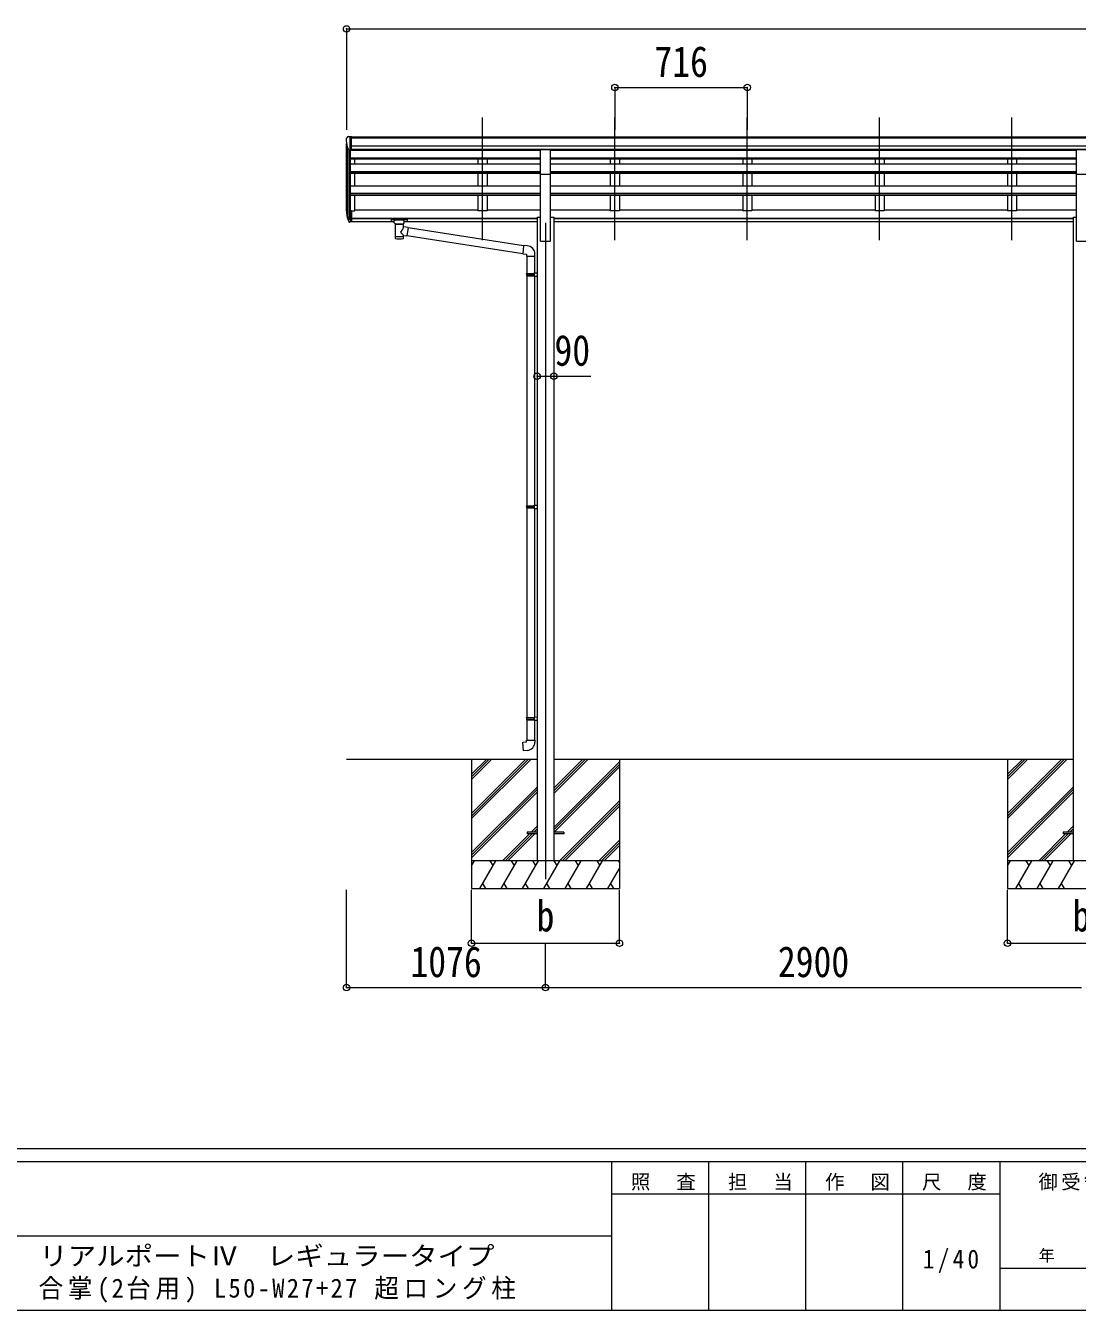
# Model space of a CAD drawing. Units: millimetres at full size. Extents: x -9783 to 33754, y -10064 to 6752.
# Drawn here: x 36 to 5726, y -6828 to 119 of the extents above; entities that cross this region are included whole.
import ezdxf
from ezdxf.enums import TextEntityAlignment as Align

# ---------------------------------------------------------------- set-up
doc = ezdxf.new("R2010")
doc.units = ezdxf.units.MM
doc.header["$LTSCALE"] = 35
doc.header["$PDMODE"] = 32
doc.header["$PDSIZE"] = 35
for name, color, linetype, lineweight in [('0-0_0', 7, 'Continuous', 9), ('0-1_本体', 4, 'Continuous', 9), ('0-2_部品', 7, 'Continuous', 9), ('0-8_PARTS2', 2, 'Continuous', 9), ('0-A_寸法', 6, 'Continuous', 9), ('F-0_240', 7, 'Continuous', 9)]:
    doc.layers.add(name, color=color, linetype=linetype, lineweight=lineweight)
doc.styles.add('ＭＳ ゴシック', font='')
doc.styles.get('ＭＳ ゴシック').set_extended_font_data('MS Gothic')

msp = doc.modelspace()

# ---------------------------------------------------------------- linework, layer by layer
at = {"layer": '0-0_0'}
for p, q in [((1772.2, -3846.71), (2803, -3846.71)), ((2448.2, -3846.71), (2448.2, -4546.71)), ((2448.2, -4140.89), (2742.38, -3846.71)), ((2448.2, -4155.03), (2756.53, -3846.71)), ((2448.2, -4169.17), (2770.67, -3846.71)), ((2448.2, -3957.04), (2558.54, -3846.71)), ((2448.2, -3942.9), (2544.39, -3846.71)), ((2448.2, -3928.76), (2530.25, -3846.71)), ((2893.4, -3846.71), (5703, -3846.71)), ((2893.4, -4032.34), (3079.04, -3846.71)), ((2893.4, -4018.2), (3064.89, -3846.71)), ((2893.4, -4004.06), (3050.75, -3846.71)), ((2893.4, -4216.19), (3248.2, -3861.39)), ((2893.4, -4230.33), (3248.2, -3875.53)), ((2895.66, -4242.21), (3248.2, -3889.67)), ((3248.2, -3846.71), (3248.2, -4546.71)), ((5348.2, -3846.71), (5348.2, -4546.71)), ((5348.2, -4140.89), (5642.38, -3846.71)), ((5348.2, -4155.03), (5656.53, -3846.71)), ((5348.2, -4169.17), (5670.67, -3846.71)), ((5348.2, -3957.04), (5458.54, -3846.71)), ((5348.2, -3942.9), (5444.39, -3846.71)), ((5348.2, -3928.76), (5430.25, -3846.71)), ((2448.2, -4353.02), (2803, -3998.22)), ((2448.2, -4367.16), (2803, -4012.36)), ((2448.2, -4381.3), (2803, -4026.5)), ((5348.2, -4353.02), (5703, -3998.22)), ((5348.2, -4367.16), (5703, -4012.36)), ((5348.2, -4381.3), (5703, -4026.5)), ((2925.01, -4396.71), (3248.2, -4073.52)), ((2939.15, -4396.71), (3248.2, -4087.66)), ((2953.3, -4396.71), (3248.2, -4101.8)), ((2771.15, -4242.21), (2803, -4210.35)), ((2785.29, -4242.21), (2803, -4224.49)), ((5671.15, -4242.21), (5703, -4210.35)), ((5685.29, -4242.21), (5703, -4224.49)), ((2616.65, -4396.71), (2762.15, -4251.21)), ((2630.79, -4396.71), (2776.29, -4251.21)), ((2644.93, -4396.71), (2790.43, -4251.21)), ((2799.43, -4242.21), (2803, -4238.64)), ((3137.15, -4396.71), (3248.2, -4285.65)), ((3151.29, -4396.71), (3248.2, -4299.79)), ((5516.65, -4396.71), (5662.15, -4251.21)), ((5530.79, -4396.71), (5676.29, -4251.21)), ((5544.93, -4396.71), (5690.43, -4251.21)), ((5699.43, -4242.21), (5703, -4238.64)), ((3165.43, -4396.71), (3248.2, -4313.94)), ((3248.2, -4396.71), (2448.2, -4396.71)), ((2448.2, -4424.21), (2464.08, -4396.71)), ((2492.95, -4546.71), (2579.55, -4396.71)), ((2564.55, -4422.69), (2549.55, -4396.71)), ((2608.42, -4546.71), (2695.02, -4396.71)), ((2680.02, -4422.69), (2665.02, -4396.71)), ((2723.89, -4546.71), (2810.49, -4396.71)), ((2795.49, -4422.69), (2780.49, -4396.71)), ((2839.36, -4546.71), (2925.96, -4396.71)), ((2910.96, -4422.69), (2895.96, -4396.71)), ((2954.83, -4546.71), (3041.43, -4396.71)), ((3026.43, -4422.69), (3011.43, -4396.71)), ((3070.3, -4546.71), (3156.9, -4396.71)), ((3126.9, -4396.71), (3141.9, -4422.69)), ((3185.77, -4546.71), (3248.2, -4438.57)), ((3242.37, -4396.71), (3248.2, -4406.81)), ((6148.2, -4396.71), (5348.2, -4396.71)), ((5348.2, -4424.21), (5364.08, -4396.71)), ((5392.95, -4546.71), (5479.55, -4396.71)), ((5464.55, -4422.69), (5449.55, -4396.71)), ((5508.42, -4546.71), (5595.02, -4396.71)), ((5580.02, -4422.69), (5565.02, -4396.71)), ((5623.89, -4546.71), (5710.49, -4396.71)), ((5695.49, -4422.69), (5680.49, -4396.71)), ((2448.2, -4546.71), (3248.2, -4546.71)), ((2507.95, -4520.73), (2522.95, -4546.71)), ((2623.42, -4520.73), (2638.42, -4546.71)), ((2738.89, -4520.73), (2753.89, -4546.71)), ((2854.36, -4520.73), (2869.36, -4546.71)), ((2969.83, -4520.73), (2984.83, -4546.71)), ((3085.3, -4520.73), (3100.3, -4546.71)), ((3200.77, -4520.73), (3215.77, -4546.71)), ((5348.2, -4546.71), (6148.2, -4546.71)), ((5407.95, -4520.73), (5422.95, -4546.71)), ((5523.42, -4520.73), (5538.42, -4546.71)), ((5638.89, -4520.73), (5653.89, -4546.71))]:
    msp.add_line(p, q, dxfattribs=at)
at = {"layer": '0-1_本体'}
for p, q in [((1798.7, -482.59), (6797.7, -482.59)), ((1772.2, -883.58), (1772.2, -519.34)), ((1776.49, -538.14), (1776.49, -907.85)), ((1786.2, -553.49), (1786.2, -925.85)), ((1792.2, -553.97), (1792.2, -881.41)), ((1792.2, -553.98), (2820.7, -553.98)), ((1798.7, -487.94), (6797.7, -487.94)), ((1798.7, -531.47), (6797.7, -531.47)), ((1798.7, -549.14), (6797.7, -549.14)), ((2820.7, -551.51), (1798.7, -551.51)), ((2483.2, -551.51), (2483.2, -553.98)), ((2533.2, -551.51), (2533.2, -553.98)), ((2875.7, -551.51), (5720.7, -551.51)), ((2875.7, -553.98), (5720.7, -553.98)), ((3199.2, -551.51), (3199.2, -553.98)), ((3249.2, -551.51), (3249.2, -553.98)), ((3915.2, -551.51), (3915.2, -553.98)), ((3965.2, -551.51), (3965.2, -553.98)), ((4631.2, -551.51), (4631.2, -553.98)), ((4681.2, -551.51), (4681.2, -553.98)), ((5347.2, -551.51), (5347.2, -553.98)), ((5397.2, -551.51), (5397.2, -553.98)), ((1792.2, -596.17), (2820.7, -596.17)), ((1792.2, -597.57), (2820.7, -597.57)), ((1792.2, -601.26), (2820.7, -601.26)), ((1817.2, -628.5), (1817.2, -601.26)), ((2483.2, -601.26), (2483.2, -628.5)), ((2533.2, -601.26), (2533.2, -628.5)), ((2875.7, -596.17), (5720.7, -596.17)), ((2875.7, -597.57), (5720.7, -597.57)), ((2875.7, -601.26), (5720.7, -601.26)), ((3199.2, -601.26), (3199.2, -628.5)), ((3249.2, -601.26), (3249.2, -628.5)), ((3915.2, -601.26), (3915.2, -628.5)), ((3965.2, -601.26), (3965.2, -628.5)), ((4631.2, -601.26), (4631.2, -628.5)), ((4681.2, -601.26), (4681.2, -628.5)), ((5347.2, -601.26), (5347.2, -628.5)), ((5397.2, -601.26), (5397.2, -628.5)), ((1792.2, -628.5), (2820.7, -628.5)), ((1792.2, -669.23), (2820.7, -669.23)), ((1792.2, -670.71), (2820.7, -670.71)), ((1792.2, -677.52), (2820.7, -677.52)), ((1817.2, -747.01), (1817.2, -677.52)), ((2483.2, -677.52), (2483.2, -747.01)), ((2533.2, -677.52), (2533.2, -747.01)), ((2820.7, -1046.71), (2820.7, -682.77)), ((2875.7, -628.5), (5720.7, -628.5)), ((2875.7, -669.23), (5720.7, -669.23)), ((2875.7, -670.71), (5720.7, -670.71)), ((2875.7, -677.52), (5720.7, -677.52)), ((2875.7, -1046.71), (2875.7, -682.77)), ((3199.2, -677.52), (3199.2, -747.01)), ((3249.2, -677.52), (3249.2, -747.01)), ((3915.2, -677.52), (3915.2, -747.01)), ((3965.2, -677.52), (3965.2, -747.01)), ((4631.2, -677.52), (4631.2, -747.01)), ((4681.2, -677.52), (4681.2, -747.01)), ((5347.2, -677.52), (5347.2, -747.01)), ((5397.2, -677.52), (5397.2, -747.01)), ((5720.7, -1046.71), (5720.7, -682.77)), ((1792.2, -747.01), (2820.7, -747.01)), ((2875.7, -747.01), (5720.7, -747.01)), ((1792.2, -786.33), (2820.7, -786.33)), ((1792.2, -787.81), (2820.7, -787.81)), ((1792.2, -797.29), (2820.7, -797.29)), ((1817.2, -882.24), (1817.2, -797.29)), ((2483.2, -797.29), (2483.2, -882.24)), ((2875.7, -786.33), (5720.7, -786.33)), ((2875.7, -787.81), (5720.7, -787.81)), ((2875.7, -797.29), (5720.7, -797.29)), ((3199.2, -797.29), (3199.2, -882.24)), ((3915.2, -797.29), (3915.2, -882.24)), ((4631.2, -797.29), (4631.2, -882.24)), ((5347.2, -797.29), (5347.2, -882.24)), ((1798.7, -882.24), (1817.2, -882.24)), ((1817.2, -877.44), (2483.2, -877.44)), ((2533.2, -877.44), (2820.7, -877.44)), ((2875.7, -877.44), (3199.2, -877.44)), ((3249.2, -877.44), (3915.2, -877.44)), ((3965.2, -877.44), (4631.2, -877.44)), ((4681.2, -877.44), (5347.2, -877.44)), ((5397.2, -877.44), (5720.7, -877.44)), ((1798.7, -921.75), (2803.2, -921.75)), ((1798.7, -923.13), (2803.2, -923.13)), ((1798.7, -940.3), (2030.2, -940.3)), ((2084.2, -940.3), (2803.2, -940.3)), ((2803.2, -916.71), (2820.7, -916.71)), ((2803.2, -916.71), (2803.2, -4396.71)), ((2875.7, -916.71), (2893.2, -916.71)), ((2893.2, -916.71), (2893.2, -4396.71)), ((2893.2, -921.75), (5703.2, -921.75)), ((2893.2, -923.13), (5703.2, -923.13)), ((2893.2, -940.3), (5703.2, -940.3)), ((5703.2, -916.71), (5720.7, -916.71)), ((5703.2, -916.71), (5703.2, -4396.71)), ((2820.7, -1046.71), (2875.7, -1046.71)), ((5720.7, -1046.71), (5775.7, -1046.71))]:
    msp.add_line(p, q, dxfattribs=at)
for points in [[(2533.2, -797.29), (2533.2, -882.24), (2483.2, -882.24)], [(3249.2, -797.29), (3249.2, -882.24), (3199.2, -882.24)], [(3965.2, -797.29), (3965.2, -882.24), (3915.2, -882.24)], [(4681.2, -797.29), (4681.2, -882.24), (4631.2, -882.24)], [(5397.2, -797.29), (5397.2, -882.24), (5347.2, -882.24)]]:
    msp.add_lwpolyline(points, dxfattribs=at)
at = {"layer": '0-2_部品'}
for p, q in [((1777.11, -481.55), (1773.05, -487.36)), ((1780.2, -480.99), (1777.87, -481.13)), ((1780.2, -480.99), (1798.7, -480.99)), ((1792.2, -553.97), (1792.2, -480.99)), ((1798.7, -480.99), (1808.7, -481.07)), ((1798.7, -552.97), (1798.7, -480.99)), ((1808.7, -482.59), (1808.7, -481.07)), ((1770.2, -490.36), (1770.2, -490.99)), ((1784.58, -552.16), (1775.3, -536.09)), ((1792.2, -553.97), (1787, -553.65)), ((1798.7, -552.97), (1792.2, -552.97)), ((2820.7, -550.85), (2875.7, -550.85)), ((2820.7, -682.93), (2820.7, -550.85)), ((2875.7, -682.93), (2875.7, -550.85)), ((5720.7, -550.85), (5775.7, -550.85)), ((5720.7, -682.93), (5720.7, -550.85)), ((2820.7, -682.93), (2875.7, -682.93)), ((5720.7, -682.93), (5775.7, -682.93)), ((1792.2, -881.41), (1792.2, -943.3)), ((1798.7, -881.41), (1792.2, -881.41)), ((1798.7, -881.41), (1798.7, -942.48)), ((1774.6, -907.45), (1784.76, -926.63)), ((1785.77, -925.38), (1776.02, -906.96)), ((1777.18, -924.31), (1784.76, -941.8)), ((1792.2, -926.13), (1787.07, -926.13)), ((1792.2, -928.13), (1787.36, -928.13)), ((1792.2, -943.3), (1787.36, -943.3)), ((1798.7, -919.73), (1792.2, -919.73)), ((1798.7, -925.13), (1792.2, -925.13)), ((1798.7, -942.48), (1792.2, -942.48)), ((2013.7, -928.19), (2013.7, -938.95)), ((2013.7, -928.38), (2013.7, -929.92)), ((2015.7, -927.52), (2098.7, -927.52)), ((2015.7, -929.7), (2098.7, -929.7)), ((2015.7, -939.61), (2030.2, -939.61)), ((2030.2, -946.42), (2030.2, -936.14)), ((2034.3, -950.92), (2034.29, -1031.21)), ((2080.1, -968.49), (2080.1, -950.91)), ((2105.33, -972.4), (2080.1, -968.49)), ((2084.2, -946.42), (2084.2, -936.14)), ((2084.2, -939.61), (2098.7, -939.61)), ((2105.33, -972.4), (2098.31, -1017.66)), ((2100.7, -928.19), (2100.7, -938.95)), ((2105.33, -972.4), (2729.29, -1069.2)), ((2080.12, -1031.21), (2080.1, -1014.58)), ((2080.1, -1014.84), (2098.31, -1017.66)), ((2725.28, -1115.02), (2098.31, -1017.66)), ((2750.13, -1071.02), (2729.29, -1069.2)), ((2745.2, -1126.77), (2791.2, -1126.77)), ((2747.2, -1126.77), (2747.2, -1220.77)), ((2789.2, -1126.77), (2789.2, -1218.21)), ((2791.2, -1126.77), (2791.2, -1115.85)), ((2745.2, -1222.77), (2746.2, -1220.77)), ((2745.2, -1222.77), (2789.2, -1222.77)), ((2745.2, -1222.77), (2745.2, -1230.77)), ((2745.2, -1230.77), (2789.2, -1230.77)), ((2745.2, -1230.77), (2746.2, -1232.77)), ((2746.2, -1220.77), (2789.2, -1220.77)), ((2746.2, -1232.77), (2789.2, -1232.77)), ((2747.2, -1232.77), (2747.2, -2476.95)), ((2784.73, -1222.77), (2784.3, -1220.77)), ((2787.2, -1218.27), (2803.2, -1217.8)), ((2787.2, -1220.27), (2787.2, -1218.27)), ((2787.2, -1220.27), (2789.2, -1220.27)), ((2787.2, -1235.27), (2787.2, -1233.27)), ((2787.2, -1235.27), (2803.2, -1235.74)), ((2789.2, -1235.33), (2789.2, -2474.4)), ((2803.2, -1217.8), (2803.2, -1235.74)), ((2745.2, -2478.95), (2746.2, -2476.95)), ((2745.2, -2478.95), (2789.2, -2478.95)), ((2745.2, -2478.95), (2745.2, -2486.95)), ((2745.2, -2486.95), (2789.2, -2486.95)), ((2745.2, -2486.95), (2746.2, -2488.95)), ((2746.2, -2476.95), (2789.2, -2476.95)), ((2746.2, -2488.95), (2789.2, -2488.95)), ((2747.2, -2488.95), (2747.2, -3622.11)), ((2784.73, -2478.95), (2784.3, -2476.95)), ((2787.2, -2474.45), (2803.2, -2473.98)), ((2787.2, -2476.45), (2787.2, -2474.45)), ((2787.2, -2476.45), (2789.2, -2476.45)), ((2787.2, -2491.45), (2787.2, -2489.45)), ((2787.2, -2491.45), (2803.2, -2491.92)), ((2789.2, -2491.51), (2789.2, -3619.56)), ((2803.2, -2473.98), (2803.2, -2491.92)), ((2745.2, -3624.11), (2746.2, -3622.11)), ((2745.2, -3624.11), (2789.2, -3624.11)), ((2745.2, -3624.11), (2745.2, -3632.11)), ((2745.2, -3632.11), (2789.2, -3632.11)), ((2745.2, -3632.11), (2746.2, -3634.11)), ((2746.2, -3622.11), (2789.2, -3622.11)), ((2746.2, -3634.11), (2789.2, -3634.11)), ((2747.2, -3634.11), (2747.2, -3744.11)), ((2784.73, -3624.11), (2784.3, -3622.11)), ((2787.2, -3619.61), (2803.2, -3619.14)), ((2787.2, -3621.61), (2787.2, -3619.61)), ((2787.2, -3621.61), (2789.2, -3621.61)), ((2787.2, -3636.61), (2787.2, -3634.61)), ((2787.2, -3636.61), (2803.2, -3637.08)), ((2789.2, -3636.67), (2789.2, -3744.11)), ((2803.2, -3619.14), (2803.2, -3637.08)), ((2745.2, -3744.11), (2791.2, -3744.11)), ((2745.2, -3754.11), (2745.2, -3744.11)), ((2791.2, -3744.11), (2791.2, -3755.03))]:
    msp.add_line(p, q, dxfattribs=at)
at = {"layer": '0-2_部品', "color": 4}
for p, q in [((2748.4, -4242.21), (2748.4, -4251.21)), ((2803.2, -4242.21), (2748.4, -4242.21)), ((2803.2, -4251.21), (2748.4, -4251.21)), ((2948, -4242.21), (2893.2, -4242.21)), ((5648.4, -4242.21), (5648.4, -4251.21)), ((5703.2, -4242.21), (5648.4, -4242.21)), ((5703.2, -4251.21), (5648.4, -4251.21))]:
    msp.add_line(p, q, dxfattribs=at)
at = {"layer": '0-2_部品'}
for points in [[(2013.7, -928.19), (2013.74, -927.99), (2013.83, -927.86), (2013.92, -927.76), (2014.02, -927.7), (2014.15, -927.66), (2014.44, -927.59), (2014.93, -927.55), (2015.47, -927.53), (2015.7, -927.52)], [(2013.7, -938.95), (2013.74, -939.14), (2013.83, -939.28), (2013.92, -939.37), (2014.02, -939.43), (2014.15, -939.48), (2014.44, -939.54), (2014.93, -939.59), (2015.47, -939.61), (2015.7, -939.61)], [(2030.24, -946.36), (2030.22, -946.72), (2030.47, -947.68), (2030.99, -948.56), (2031.79, -949.4), (2032.9, -950.2), (2034.3, -950.92)], [(2080.1, -950.91), (2080.34, -950.82), (2081.69, -950.08), (2082.81, -949.23), (2083.56, -948.37), (2084.02, -947.47), (2084.19, -946.58)], [(2098.7, -927.52), (2099.06, -927.53), (2099.59, -927.55), (2100.04, -927.61), (2100.34, -927.68), (2100.51, -927.78), (2100.63, -927.92), (2100.7, -928.1), (2100.7, -928.19)], [(2098.7, -939.61), (2099.06, -939.61), (2099.59, -939.58), (2100.04, -939.53), (2100.34, -939.45), (2100.51, -939.36), (2100.63, -939.22), (2100.7, -939.04), (2100.7, -938.95)], [(2729.29, -1069.2), (2725.28, -1115.02), (2745.2, -1116.77), (2745.2, -1126.77)], [(2784.73, -1222.77), (2784.73, -1230.77), (2784.3, -1232.77)], [(2787.2, -1233.27), (2789.2, -1233.27), (2789.2, -1220.27)], [(2784.73, -2478.95), (2784.73, -2486.95), (2784.3, -2488.95)], [(2787.2, -2489.45), (2789.2, -2489.45), (2789.2, -2476.45)], [(2784.73, -3624.11), (2784.73, -3632.11), (2784.3, -3634.11)], [(2787.2, -3634.61), (2789.2, -3634.61), (2789.2, -3621.61)], [(2750.13, -3799.86), (2729.29, -3801.68), (2725.28, -3755.86), (2745.2, -3754.11)]]:
    msp.add_lwpolyline(points, dxfattribs=at)
at = {"layer": '0-2_部品', "color": 4}
msp.add_lwpolyline([(2948, -4242.21), (2948, -4251.21), (2893.2, -4251.21)], dxfattribs=at)
at = {"layer": '0-2_部品'}
for centre, radius, start, end in [((1777.93, -482.13), 1, 93.5, 145), ((1773.2, -490.36), 3, 93, 180), ((1972.2, -490.99), 202, 180, 192.90261), ((1787.18, -550.66), 3, 210, 266.5), ((1860.86, -885.29), 89.07, 174.49576, 194.41188), ((1860.15, -881.01), 88.05, 177.22392, 197.21071), ((1905.42, -888.23), 133.22, 183.27987, 195.71302), ((1787.36, -925.13), 3, 210, 270), ((1787.36, -940.3), 3, 210, 270), ((1787.07, -924.63), 1.5, 210, 270), ((2746.2, -1115.85), 45, 0, 85), ((2746.2, -3755.03), 45, 275, 0)]:
    msp.add_arc(centre, radius, start, end, dxfattribs=at)
for centre, major_axis, ratio, start_param, end_param in [((2015.7, -929.92), (2, 0), 0.109601, 1.5707963, 3.1415927), ((2057.2, -936.14), (27, 0), 0.122176, 6.2831853, 9.424778), ((2057.22, -951.37), (-22.91, 0.42), 0.072511, 0.0008029, 1.5715993), ((2057.22, -953), (-22.91, 0.42), 0.072511, 0.0008029, 1.5715993), ((2057.19, -951.37), (22.92, 0.42), 0.07247, 4.71158, 6.2823764), ((2057.19, -953), (22.92, 0.42), 0.07247, 4.71158, 6.2823764), ((2057.2, -995.03), (-22.81, -26.62), 0.234429, 1.6855472, 3.1268519), ((2068.2, -946.42), (16, 0), 0.361356, 6.2636979, 6.2831853), ((2098.7, -929.92), (2, 0), 0.109601, 0, 1.5707963), ((2057.2, -1031.21), (22.92, 0), 0.101955, 3.1415499, 6.2833984), ((2057.2, -1018.77), (22.91, 0), 0.122865, 3.1415927, 6.2831853), ((2059.76, -992.39), (20.32, -22.25), 0.045535, 0.0389954, 1.3075346)]:
    msp.add_ellipse(centre, major_axis=major_axis, ratio=ratio, start_param=start_param, end_param=end_param, dxfattribs=at)
at = {"layer": '0-8_PARTS2'}
for p, q in [((2508.2, -1040.5), (2508.2, -377.98)), ((3224.2, -1040.5), (3224.2, -377.98)), ((3940.2, -1040.5), (3940.2, -377.98)), ((4656.2, -1040.5), (4656.2, -377.98)), ((5372.2, -1040.5), (5372.2, -377.98)), ((2848.2, -946.71), (2848.2, -4496.71))]:
    msp.add_line(p, q, dxfattribs=at)
at = {"layer": '0-A_寸法'}
for p, q in [((1772.2, 101.65), (1772.2, -443.97)), ((1772.2, 101.65), (6824.2, 101.65)), ((3224.2, -214.97), (3224.2, -443.97)), ((3224.2, -214.97), (3940.2, -214.97)), ((3940.2, -214.97), (3940.2, -443.97)), ((2803.2, -1776.89), (2893.2, -1776.89)), ((2893.2, -1776.89), (3093.2, -1776.89)), ((1772.2, -5083.07), (1772.2, -4554.13)), ((2448.2, -4843.1), (2448.2, -4554.13)), ((3248.2, -4843.1), (3248.2, -4554.13)), ((5348.2, -4843.1), (5348.2, -4554.13)), ((2448.2, -4843.1), (3248.2, -4843.1)), ((2848.2, -5083.07), (2848.2, -4843.1)), ((5348.2, -4843.1), (6148.2, -4843.1)), ((1772.2, -5083.07), (2848.2, -5083.07)), ((2848.2, -5083.07), (5748.2, -5083.07))]:
    msp.add_line(p, q, dxfattribs=at)
for p in [(1772.2, 101.65), (3224.2, -214.97), (3940.2, -214.97), (2803.2, -1776.89), (2893.2, -1776.89), (2448.2, -4843.1), (3248.2, -4843.1), (5348.2, -4843.1), (1772.2, -5083.07), (2848.2, -5083.07)]:
    msp.add_point(p, dxfattribs=at)
at = {"layer": 'F-0_240', "color": 5}
for p, q in [((-9783.03, -5953.1), (9396.97, -5953.1)), ((-9783.03, -6023.1), (6285.75, -6023.1)), ((3205.75, -6023.1), (3205.75, -6828.1)), ((3730.75, -6023.1), (3730.75, -6828.1)), ((4255.75, -6023.1), (4255.75, -6828.1)), ((4780.75, -6023.1), (4780.75, -6828.1)), ((5305.75, -6023.1), (5305.75, -6828.1)), ((3205.75, -6198.1), (5305.75, -6198.1)), ((-3969.25, -6425.6), (3205.75, -6425.6)), ((5305.75, -6600.6), (6285.75, -6600.6)), ((-9783.03, -6828.1), (9396.97, -6828.1))]:
    msp.add_line(p, q, dxfattribs=at)

# ---------------------------------------------------------------- texts
at = {"layer": '0-A_寸法', "color": 7, "style": 'ＭＳ ゴシック', "width": 0.85}
for s, p in [('716', (3437.83, -207.97)), ('90', (2896.95, -1769.89)), ('b', (2800.08, -4828.72)), ('b', (5700.08, -4828.72)), ('1076', (2117.7, -5076.07)), ('2900', (4105.7, -5076.07))]:
    msp.add_text(s, height=166.8, dxfattribs=at).set_placement(p, align=Align.BOTTOM_LEFT)
at = {"layer": 'F-0_240', "style": 'ＭＳ ゴシック', "width": 1.1}
msp.add_text('リアルポートⅣ\u3000レギュラータイプ', height=102.6, dxfattribs=at).set_placement((109.35, -6616.22), align=Align.BOTTOM_LEFT)
at = {"layer": 'F-0_240', "style": 'ＭＳ ゴシック'}
msp.add_text('年\u3000\u3000月\u3000\u3000日', height=64.15, dxfattribs=at).set_placement((5515.76, -6583.1), align=Align.BOTTOM_LEFT)
at = {"layer": 'F-0_240', "attachment_point": 7, "style": 'ＭＳ ゴシック'}
for s, insert, char_height in [('\\T1.17;照\u3000査', (3310.76, -6180.6), 76.98), ('\\T1.17;担\u3000当', (3835.76, -6180.6), 76.98), ('\\T1.17;作\u3000図', (4360.75, -6180.6), 76.98), ('\\T1.17;尺\u3000度', (4885.76, -6180.6), 76.98), ('\\T1.17;御受領印', (5515.75, -6180.6), 76.98), ('\\T1.28;\\W0.9;1/40', (4890.13, -6626.85), 102.6), ('\\T1.19;\\W0.95;合掌(2台用)\\~L50-W27+27\\~超ロング柱', (105.77, -6786.55), 102.6)]:
    msp.add_mtext(s, dxfattribs=dict(at, insert=insert, char_height=char_height))

doc.saveas('drawing.dxf')
